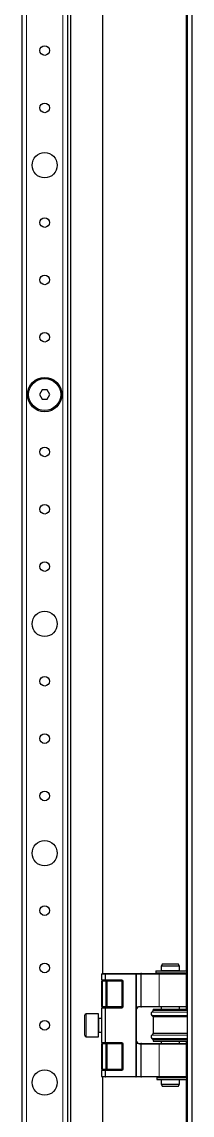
# Model space of a CAD drawing. Header units: millimetres. Extents: x -1134 to 2940, y -1538 to 1219.
# Drawn here: x 150.1 to 224.6, y -535.4 to -58.7 of the extents above; entities that cross this region are included whole.
import ezdxf

# ---------------------------------------------------------------- set-up
doc = ezdxf.new("R2010")
doc.units = ezdxf.units.MM

msp = doc.modelspace()

# ---------------------------------------------------------------- linework, layer by layer
at = {"color": 7, "linetype": 'Continuous', "lineweight": 25}
for p, q in [((222.56, -998.72), (222.56, 556.28)), ((224.56, -998.72), (224.56, 556.28)), ((171.56, -967.22), (171.56, 524.78)), ((150.06, 496.28), (150.06, -938.72)), ((170.06, 496.28), (170.06, -938.72)), ((185.56, -473.72), (185.56, 31.28)), ((158.91, -219.22), (157.75, -221.22)), ((161.22, -219.22), (158.91, -219.22)), ((162.37, -221.22), (161.22, -219.22)), ((157.75, -221.22), (158.91, -223.22)), ((158.91, -223.22), (161.22, -223.22)), ((161.22, -223.22), (162.37, -221.22)), ((211.64, -469.47), (211.06, -470.47)), ((211.06, -470.47), (211.06, -472.47)), ((219.06, -470.47), (211.06, -470.47)), ((211.64, -469.47), (218.48, -469.47)), ((219.06, -470.47), (218.48, -469.47)), ((219.06, -472.47), (219.06, -470.47)), ((185.06, -476.42), (185.06, -473.92)), ((185.06, -476.42), (185.06, -477.02)), ((185.26, -473.72), (186.64, -473.72)), ((186.56, -473.92), (186.56, -476.42)), ((186.64, -473.72), (199.86, -473.72)), ((199.86, -473.72), (202.08, -473.72)), ((200.06, -473.92), (200.06, -518.52)), ((202.36, -473.72), (202.08, -473.72)), ((202.36, -473.72), (210.25, -473.72)), ((208.69, -472.52), (208.69, -473.42)), ((208.69, -472.52), (208.74, -472.52)), ((208.69, -473.42), (208.74, -473.42)), ((208.74, -472.52), (222.21, -472.52)), ((208.74, -473.42), (222.21, -473.42)), ((210.25, -473.72), (221.86, -473.72)), ((215.59, -472.47), (211.06, -472.47)), ((211.06, -473.47), (211.06, -473.72)), ((215.59, -473.47), (211.06, -473.47)), ((211.56, -472.47), (211.56, -472.52)), ((211.56, -473.42), (211.56, -473.47)), ((219.06, -472.47), (215.59, -472.47)), ((219.06, -473.47), (215.59, -473.47)), ((218.56, -472.52), (218.56, -472.47)), ((218.56, -473.47), (218.56, -473.42)), ((219.06, -473.72), (219.06, -473.47)), ((222.06, -488.02), (222.06, -473.92)), ((222.21, -473.42), (222.21, -472.52)), ((185.06, -488.12), (185.06, -477.02)), ((186.68, -476.72), (185.36, -476.72)), ((193.76, -476.72), (186.68, -476.72)), ((187.06, -488.12), (187.06, -477.02)), ((194.06, -488.12), (194.06, -477.02)), ((185.06, -488.12), (185.06, -488.72)), ((185.06, -503.72), (185.06, -488.72)), ((185.36, -488.42), (186.68, -488.42)), ((186.56, -488.72), (186.56, -503.72)), ((186.68, -488.42), (193.76, -488.42)), ((202.08, -488.22), (201.56, -488.22)), ((202.08, -488.22), (202.36, -488.22)), ((210.25, -488.22), (202.36, -488.22)), ((207.56, -489.82), (206.86, -490.5)), ((207.56, -489.22), (207.56, -489.82)), ((207.56, -489.22), (222.56, -489.22)), ((222.56, -489.82), (207.56, -489.82)), ((221.86, -488.22), (210.25, -488.22)), ((211.06, -488.22), (211.06, -489.22)), ((219.06, -489.22), (219.06, -488.22)), ((177.56, -500.62), (177.56, -491.82)), ((183.56, -491.22), (178.16, -491.22)), ((183.56, -501.22), (183.56, -491.22)), ((185.06, -493.22), (183.81, -493.22)), ((206.86, -491.93), (207.56, -492.62)), ((207.56, -492.62), (207.56, -499.82)), ((222.56, -492.62), (207.56, -492.62)), ((183.81, -499.22), (185.06, -499.22)), ((207.56, -499.82), (206.86, -500.5)), ((222.56, -499.82), (207.56, -499.82)), ((178.16, -501.22), (183.56, -501.22)), ((185.06, -503.72), (185.06, -504.32)), ((185.06, -515.42), (185.06, -504.32)), ((186.68, -504.02), (185.36, -504.02)), ((193.76, -504.02), (186.68, -504.02)), ((187.06, -515.42), (187.06, -504.32)), ((194.06, -515.42), (194.06, -504.32)), ((201.56, -504.22), (202.08, -504.22)), ((202.36, -504.22), (202.08, -504.22)), ((202.36, -504.22), (210.25, -504.22)), ((206.86, -501.93), (207.56, -502.62)), ((207.56, -502.62), (207.56, -503.22)), ((222.56, -502.62), (207.56, -502.62)), ((207.56, -503.22), (222.56, -503.22)), ((210.25, -504.22), (221.86, -504.22)), ((211.06, -503.22), (211.06, -504.22)), ((219.06, -504.22), (219.06, -503.22)), ((222.06, -518.52), (222.06, -504.42)), ((185.06, -515.42), (185.06, -516.02)), ((185.06, -518.52), (185.06, -516.02)), ((186.64, -518.72), (185.26, -518.72)), ((185.36, -515.72), (186.68, -515.72)), ((185.56, -848.72), (185.56, -518.72)), ((186.56, -516.02), (186.56, -518.52)), ((199.86, -518.72), (186.64, -518.72)), ((186.68, -515.72), (193.76, -515.72)), ((202.08, -518.72), (199.86, -518.72)), ((202.08, -518.72), (202.36, -518.72)), ((210.25, -518.72), (202.36, -518.72)), ((209.12, -519.02), (209.12, -519.92)), ((209.12, -519.02), (209.14, -519.02)), ((209.14, -519.02), (209.14, -519.92)), ((209.14, -519.02), (209.22, -519.02)), ((209.22, -519.02), (222.21, -519.02)), ((221.86, -518.72), (210.25, -518.72)), ((211.06, -518.72), (211.06, -518.97)), ((215.59, -518.97), (211.06, -518.97)), ((211.56, -518.97), (211.56, -519.02)), ((219.06, -518.97), (215.59, -518.97)), ((218.56, -519.02), (218.56, -518.97)), ((219.06, -518.97), (219.06, -518.72)), ((222.21, -519.92), (222.21, -519.02)), ((209.12, -519.92), (209.14, -519.92)), ((209.14, -519.92), (209.22, -519.92)), ((209.22, -519.92), (222.21, -519.92)), ((211.06, -519.97), (211.06, -521.97)), ((215.59, -519.97), (211.06, -519.97)), ((211.06, -521.97), (211.64, -522.97)), ((211.06, -521.97), (215.59, -521.97)), ((211.56, -519.92), (211.56, -519.97)), ((215.52, -522.97), (211.64, -522.97)), ((218.48, -522.97), (215.52, -522.97)), ((219.06, -519.97), (215.59, -519.97)), ((215.59, -521.97), (219.06, -521.97)), ((218.48, -522.97), (219.06, -521.97)), ((218.56, -519.97), (218.56, -519.92)), ((219.06, -521.97), (219.06, -519.97))]:
    msp.add_line(p, q, dxfattribs=at)
at = {"color": 8, "linetype": 'Continuous', "lineweight": 18}
for p, q in [((152.06, 496.28), (152.06, -938.72)), ((168.06, 496.28), (168.06, -938.72)), ((221.96, 30.08), (221.96, -472.52)), ((186.56, -473.92), (185.06, -473.92)), ((185.06, -476.42), (186.56, -476.42)), ((199.86, -473.92), (186.56, -473.92)), ((186.56, -476.42), (193.76, -476.42)), ((193.76, -476.42), (193.76, -476.72)), ((199.86, -473.92), (199.86, -473.72)), ((199.86, -518.52), (199.86, -473.92)), ((199.86, -473.92), (200.06, -473.92)), ((202.08, -473.92), (200.06, -473.92)), ((202.08, -473.72), (202.08, -473.92)), ((202.22, -473.92), (202.08, -473.92)), ((202.08, -488.02), (202.08, -473.92)), ((210.11, -473.92), (202.22, -473.92)), ((202.22, -473.92), (202.22, -488.02)), ((208.74, -472.52), (208.74, -473.42)), ((222.06, -473.92), (210.11, -473.92)), ((210.11, -488.02), (210.11, -473.92)), ((221.96, -473.42), (221.96, -473.74)), ((185.36, -477.02), (185.06, -477.02)), ((185.36, -476.72), (185.36, -477.02)), ((186.76, -477.02), (185.36, -477.02)), ((185.36, -477.02), (185.36, -488.12)), ((186.76, -476.72), (186.76, -477.02)), ((186.76, -488.12), (186.76, -477.02)), ((187.06, -477.02), (186.76, -477.02)), ((187.36, -477.02), (187.06, -477.02)), ((187.36, -477.02), (187.36, -476.72)), ((193.76, -477.02), (187.36, -477.02)), ((187.36, -477.02), (187.36, -488.12)), ((193.76, -477.02), (193.76, -476.72)), ((193.76, -488.12), (193.76, -477.02)), ((194.06, -477.02), (193.76, -477.02)), ((194.36, -477.02), (194.06, -477.02)), ((194.36, -477.02), (194.36, -488.12)), ((185.36, -488.12), (185.06, -488.12)), ((186.56, -488.72), (185.06, -488.72)), ((185.36, -488.12), (186.76, -488.12)), ((185.36, -488.12), (185.36, -488.42)), ((193.76, -488.72), (186.56, -488.72)), ((186.76, -488.12), (186.76, -488.42)), ((187.06, -488.12), (186.76, -488.12)), ((187.36, -488.12), (187.06, -488.12)), ((187.36, -488.42), (187.36, -488.12)), ((187.36, -488.12), (193.76, -488.12)), ((193.76, -488.42), (193.76, -488.12)), ((194.06, -488.12), (193.76, -488.12)), ((193.76, -488.42), (193.76, -488.72)), ((194.36, -488.12), (194.06, -488.12)), ((201.56, -488.02), (202.08, -488.02)), ((201.56, -488.02), (201.56, -488.22)), ((202.22, -488.02), (202.08, -488.02)), ((202.08, -488.02), (202.08, -488.22)), ((202.22, -488.02), (210.11, -488.02)), ((222.56, -490.5), (206.86, -490.5)), ((210.11, -488.02), (222.06, -488.02)), ((221.96, -488.19), (221.96, -489.22)), ((178.16, -491.22), (178.16, -501.22)), ((183.81, -493.22), (183.81, -496.22)), ((222.56, -491.93), (206.86, -491.93)), ((183.81, -496.22), (183.81, -499.22)), ((222.56, -500.5), (206.86, -500.5)), ((185.06, -503.72), (186.56, -503.72)), ((185.36, -504.32), (185.06, -504.32)), ((185.36, -504.32), (185.36, -504.02)), ((186.76, -504.32), (185.36, -504.32)), ((185.36, -504.32), (185.36, -515.42)), ((186.56, -503.72), (193.76, -503.72)), ((186.76, -504.32), (186.76, -504.02)), ((186.76, -504.32), (187.06, -504.32)), ((186.76, -515.42), (186.76, -504.32)), ((187.06, -504.32), (187.36, -504.32)), ((187.36, -504.32), (187.36, -504.02)), ((193.76, -504.32), (187.36, -504.32)), ((187.36, -504.32), (187.36, -515.42)), ((193.76, -504.02), (193.76, -503.72)), ((193.76, -504.32), (193.76, -504.02)), ((193.76, -515.42), (193.76, -504.32)), ((193.76, -504.32), (194.06, -504.32)), ((194.06, -504.32), (194.36, -504.32)), ((194.36, -504.32), (194.36, -515.42)), ((201.56, -504.22), (201.56, -504.42)), ((202.08, -504.42), (201.56, -504.42)), ((202.08, -504.22), (202.08, -504.42)), ((202.08, -504.42), (202.22, -504.42)), ((202.08, -518.52), (202.08, -504.42)), ((202.22, -504.42), (202.22, -518.52)), ((210.11, -504.42), (202.22, -504.42)), ((222.56, -501.93), (206.86, -501.93)), ((210.11, -518.52), (210.11, -504.42)), ((222.06, -504.42), (210.11, -504.42)), ((221.96, -503.22), (221.96, -504.24)), ((185.06, -515.42), (185.36, -515.42)), ((186.56, -516.02), (185.06, -516.02)), ((185.06, -518.52), (186.56, -518.52)), ((185.36, -515.72), (185.36, -515.42)), ((185.36, -515.42), (186.76, -515.42)), ((193.76, -516.02), (186.56, -516.02)), ((186.56, -518.52), (199.86, -518.52)), ((186.76, -515.72), (186.76, -515.42)), ((187.06, -515.42), (186.76, -515.42)), ((187.36, -515.42), (187.06, -515.42)), ((187.36, -515.72), (187.36, -515.42)), ((187.36, -515.42), (193.76, -515.42)), ((193.76, -515.72), (193.76, -515.42)), ((194.06, -515.42), (193.76, -515.42)), ((193.76, -516.02), (193.76, -515.72)), ((194.36, -515.42), (194.06, -515.42)), ((199.86, -518.72), (199.86, -518.52)), ((200.06, -518.52), (199.86, -518.52)), ((200.06, -518.52), (202.08, -518.52)), ((202.08, -518.52), (202.22, -518.52)), ((202.08, -518.52), (202.08, -518.72)), ((202.22, -518.52), (210.11, -518.52)), ((209.22, -519.02), (209.22, -519.92)), ((210.11, -518.52), (222.06, -518.52)), ((221.96, -518.69), (221.96, -519.02)), ((221.96, -519.92), (221.96, -847.52))]:
    msp.add_line(p, q, dxfattribs=at)
at = {"color": 7, "linetype": 'Continuous', "lineweight": 25}
for centre, radius in [((160.06, -71.22), 2.1), ((160.06, -96.22), 2.1), ((160.06, -121.22), 5.5), ((160.06, -146.22), 2.1), ((160.06, -171.22), 2.1), ((160.06, -196.22), 2.1), ((160.06, -221.22), 7.5), ((160.06, -221.22), 7), ((160.06, -246.22), 2.1), ((160.06, -271.22), 2.1), ((160.06, -296.22), 2.1), ((160.06, -321.22), 5.5), ((160.06, -346.22), 2.1), ((160.06, -371.22), 2.1), ((160.06, -396.22), 2.1), ((160.06, -421.22), 5.5), ((160.06, -446.22), 2.1), ((160.06, -471.22), 2.1), ((160.06, -496.22), 2.1), ((160.06, -521.22), 5.5)]:
    msp.add_circle(centre, radius, dxfattribs=at)
for centre, radius, start, end in [((185.26, -473.92), 0.2, 90, 180), ((185.36, -476.42), 0.3, 180, 270), ((199.86, -473.92), 0.2, 0, 90), ((221.86, -473.92), 0.2, 0, 90), ((186.76, -477.02), 0.3, 0, 90), ((193.76, -477.02), 0.3, 0, 90), ((185.36, -488.72), 0.3, 90, 180), ((186.76, -488.12), 0.3, 270, 0), ((193.76, -488.12), 0.3, 270, 0), ((201.56, -489.72), 1.5, 90, 180), ((207.56, -491.22), 1, 134.427, 225.573), ((221.86, -488.02), 0.2, 270, 0), ((178.16, -491.82), 0.6, 90, 180), ((183.81, -492.97), 0.25, 180, 270), ((183.81, -499.47), 0.25, 90, 180), ((207.56, -501.22), 1, 134.427, 225.573), ((178.16, -500.62), 0.6, 180, 270), ((185.36, -503.72), 0.3, 180, 270), ((186.76, -504.32), 0.3, 0, 90), ((193.76, -504.32), 0.3, 0, 90), ((201.56, -502.72), 1.5, 180, 270), ((221.86, -504.42), 0.2, 0, 90), ((185.36, -516.02), 0.3, 90, 180), ((185.26, -518.52), 0.2, 180, 270), ((186.76, -515.42), 0.3, 270, 0), ((193.76, -515.42), 0.3, 270, 0), ((199.86, -518.52), 0.2, 270, 0), ((221.86, -518.52), 0.2, 270, 0)]:
    msp.add_arc(centre, radius, start, end, dxfattribs=at)
at = {"color": 8, "linetype": 'Continuous', "lineweight": 18}
for centre, radius, start, end in [((193.76, -477.02), 0.6, 0, 90), ((202.4, -473.89), 0.179, 101.4218, 188.0495), ((210.29, -473.89), 0.179, 101.4218, 188.0495), ((193.76, -488.12), 0.6, 270, 0), ((201.56, -489.72), 1.7, 90, 151.9275), ((202.4, -488.04), 0.179, 171.9505, 258.5782), ((210.29, -488.04), 0.179, 171.9505, 258.5782), ((193.76, -504.32), 0.6, 0, 90), ((201.56, -502.72), 1.7, 208.0725, 270), ((202.4, -504.39), 0.179, 101.4218, 188.0495), ((210.29, -504.39), 0.179, 101.4218, 188.0495), ((193.76, -515.42), 0.6, 270, 0), ((202.4, -518.54), 0.179, 171.9505, 258.5782), ((210.29, -518.54), 0.179, 171.9505, 258.5782)]:
    msp.add_arc(centre, radius, start, end, dxfattribs=at)
at = {"color": 7, "linetype": 'Continuous', "lineweight": 25}
for centre, major_axis, start_param, end_param in [((186.64, -473.92), (0, 0.2), 0, 1.570796), ((186.68, -476.42), (0, 0.3), 1.570796, 3.141593), ((186.68, -488.72), (0, 0.3), 0, 1.570796), ((186.68, -503.72), (0, 0.3), 1.570796, 3.141593), ((186.68, -516.02), (0, 0.3), 0, 1.570796), ((186.64, -518.52), (0, 0.2), 1.570796, 3.141593)]:
    msp.add_ellipse(centre, major_axis=major_axis, ratio=0.414214, start_param=start_param, end_param=end_param, dxfattribs=at)

doc.saveas('drawing.dxf')
